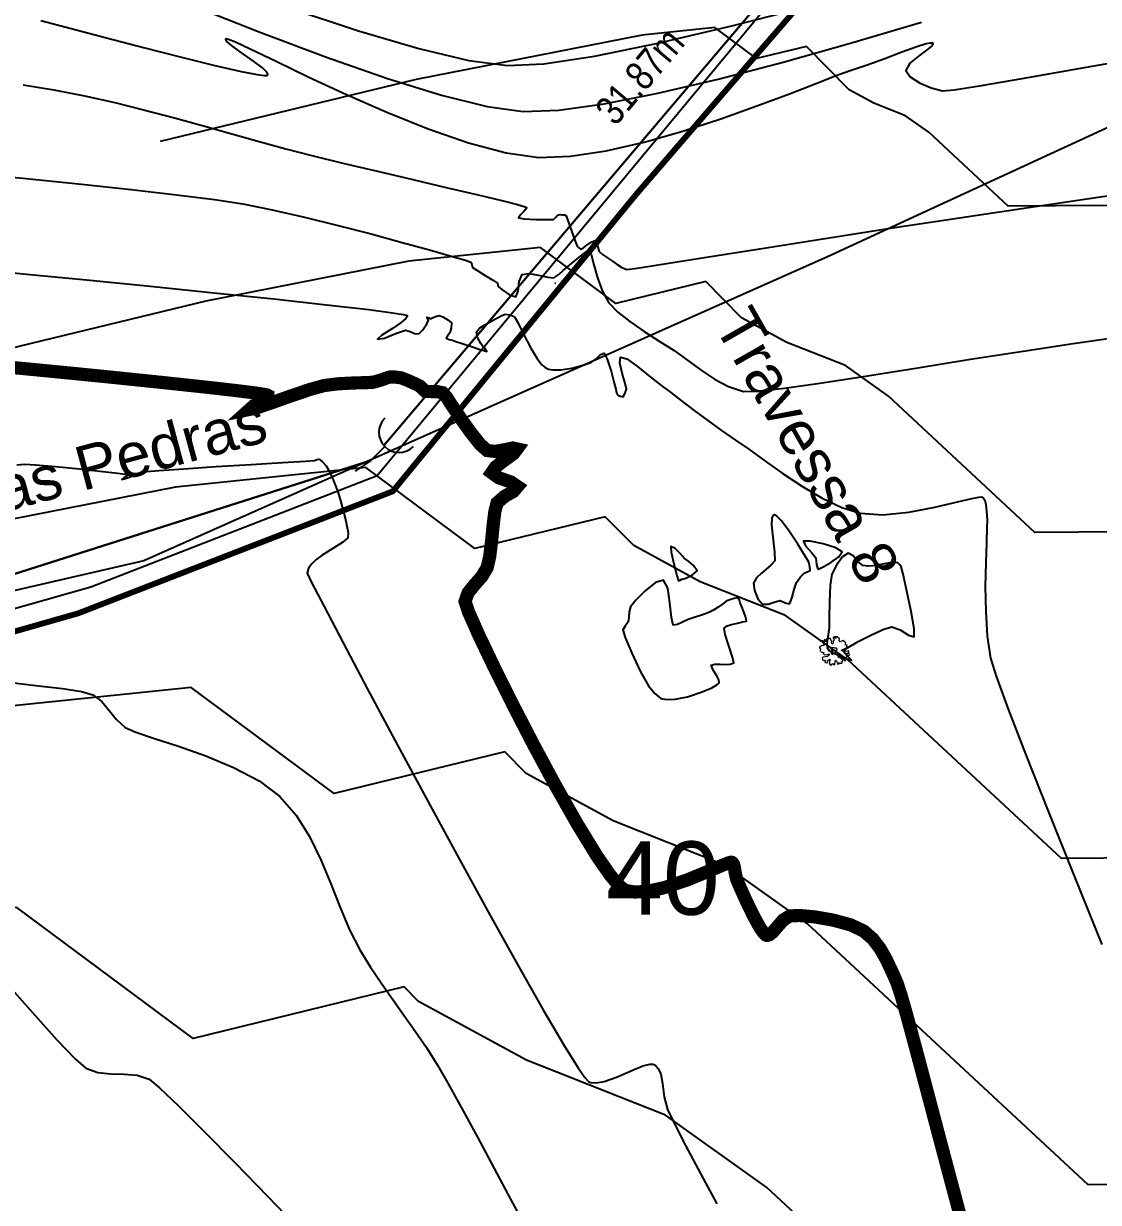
# Model space of a CAD drawing. Extents: x 360931 to 362237, y 7351473 to 7352200.
# Drawn here: x 361630.86 to 361667.53, y 7351689.86 to 7351730.06 of the extents above; entities that cross this region are included whole.
import ezdxf
from ezdxf.enums import TextEntityAlignment as Align

# ---------------------------------------------------------------- set-up
doc = ezdxf.new("R2010")
doc.units = 0
for name, color, linetype in [('A_Curvas Intermediarias', 37, 'Continuous'), ('A_Curvas Mestras', 32, 'Continuous'), ('AGUA', 3, 'Continuous'), ('C-TOPO-MAJR', 9, 'Continuous'), ('C-TOPO-MINR', 8, 'Continuous'), ('LISTAGEM_TEXTO', 7, 'Continuous'), ('PONTOS-Pontos - Água_U', 1, 'Continuous'), ('PS_IND_COMPRIMENTO', 7, 'Continuous'), ('ZZ-Carimbo Texto', 7, 'Continuous')]:
    doc.layers.add(name, color=color, linetype=linetype)
doc.layers.add('LT-ARV', color=114, linetype='Continuous', lineweight=5)
doc.layers.add('TUBO_PE_80_NTS194_PN_12_5', color=5, linetype='Continuous', lineweight=30)
doc.styles.add('CARIMBO', font='arial.ttf', dxfattribs={"height": 2})
doc.styles.add('ROMANS', font='arial.ttf', dxfattribs={"height": 2})
doc.styles.get("Standard").update_dxf_attribs({"font": 'arial.ttf'})
picture_1 = doc.add_image_def('image1.tif', size_in_pixel=(23490, 20550))

# ---------------------------------------------------------------- blocks, each defined once
blk = doc.blocks.new('ARV-100')
at = {"layer": 'LT-ARV'}
for p, q in [((-0.12, 0.417), (-0.157, 0.379)), ((-0.157, 0.379), (-0.113, 0.313)), ((-0.095, 0.411), (-0.12, 0.417)), ((-0.088, 0.374), (-0.095, 0.411)), ((-0.061, 0.391), (-0.088, 0.374)), ((-0.051, 0.425), (-0.061, 0.391)), ((-0.027, 0.438), (-0.051, 0.425)), ((0.042, 0.412), (-0.027, 0.438)), ((0.006, 0.32), (0.051, 0.391)), ((0.051, 0.391), (0.042, 0.412)), ((0.243, 0.354), (0.201, 0.341)), ((0.285, 0.316), (0.243, 0.354)), ((-0.406, 0.053), (-0.419, 0.016)), ((-0.419, 0.016), (-0.397, 0.014)), ((-0.367, 0.076), (-0.406, 0.053)), ((-0.397, 0.014), (-0.385, 0.025)), ((-0.373, 0.148), (-0.388, 0.104)), ((-0.388, 0.104), (-0.379, 0.101)), ((-0.385, 0.025), (-0.377, -0.027)), ((-0.379, 0.101), (-0.364, 0.119)), ((-0.293, 0.125), (-0.373, 0.148)), ((-0.349, 0.097), (-0.367, 0.076)), ((-0.364, 0.119), (-0.349, 0.097)), ((-0.316, 0.244), (-0.332, 0.248)), ((-0.332, 0.248), (-0.326, 0.22)), ((-0.326, 0.22), (-0.265, 0.159)), ((-0.276, 0.254), (-0.316, 0.244)), ((-0.241, 0.129), (-0.293, 0.125)), ((-0.275, 0.342), (-0.288, 0.298)), ((-0.288, 0.298), (-0.276, 0.254)), ((-0.241, 0.314), (-0.275, 0.342)), ((-0.265, 0.159), (-0.241, 0.129)), ((-0.248, -0.014), (-0.191, 0.018)), ((-0.205, 0.337), (-0.241, 0.343)), ((-0.241, 0.343), (-0.241, 0.314)), ((-0.191, 0.018), (-0.213, -0.026)), ((-0.174, 0.3), (-0.205, 0.337)), ((-0.122, 0.249), (-0.174, 0.3)), ((-0.113, 0.313), (-0.122, 0.249)), ((-0.013, 0.126), (-0.047, 0.11)), ((-0.047, 0.11), (-0.037, 0.053)), ((-0.044, 0.008), (-0.046, -0.019)), ((-0.037, 0.053), (-0.044, 0.008)), ((-0.013, 0.266), (0.006, 0.32)), ((-0.01, 0.205), (-0.013, 0.266)), ((0.02, 0.095), (-0.013, 0.126)), ((0.024, 0.185), (-0.01, 0.205)), ((0.02, 0.049), (0.02, 0.095)), ((0.045, 0.048), (0.02, 0.049)), ((0.038, 0.242), (0.024, 0.185)), ((0.076, 0.313), (0.038, 0.242)), ((0.088, 0.064), (0.045, 0.048)), ((0.126, 0.322), (0.076, 0.313)), ((0.087, -0.037), (0.124, 0.002)), ((0.093, 0.035), (0.088, 0.064)), ((0.121, 0.049), (0.093, 0.035)), ((0.124, 0.002), (0.121, 0.049)), ((0.139, 0.283), (0.126, 0.322)), ((0.172, 0.319), (0.139, 0.283)), ((0.201, 0.341), (0.172, 0.319)), ((0.34, 0.317), (0.285, 0.316)), ((0.313, 0.168), (0.332, 0.205)), ((0.321, 0.134), (0.313, 0.168)), ((0.364, 0.148), (0.321, 0.134)), ((0.332, 0.205), (0.348, 0.237)), ((0.34, 0.279), (0.34, 0.317)), ((0.348, 0.237), (0.34, 0.279)), ((0.436, 0.157), (0.364, 0.148)), ((0.375, 0.045), (0.38, 0.058)), ((0.431, 0.01), (0.375, 0.045)), ((0.38, 0.058), (0.412, 0.069)), ((0.388, 0.096), (0.41, 0.118)), ((0.417, 0.094), (0.388, 0.096)), ((0.409, -0.054), (0.431, 0.01)), ((0.41, 0.118), (0.425, 0.116)), ((0.412, 0.069), (0.44, 0.035)), ((0.44, 0.074), (0.417, 0.094)), ((0.425, 0.116), (0.44, 0.109)), ((0.459, 0.123), (0.436, 0.157)), ((0.44, 0.109), (0.459, 0.123)), ((0.44, 0.035), (0.44, 0.074)), ((-0.397, -0.075), (-0.411, -0.101)), ((-0.411, -0.101), (-0.39, -0.14)), ((-0.283, -0.075), (-0.397, -0.075)), ((-0.39, -0.14), (-0.363, -0.151)), ((-0.377, -0.027), (-0.37, -0.043)), ((-0.37, -0.043), (-0.329, -0.031)), ((-0.363, -0.151), (-0.336, -0.156)), ((-0.338, -0.191), (-0.346, -0.254)), ((-0.346, -0.254), (-0.341, -0.293)), ((-0.341, -0.293), (-0.333, -0.317)), ((-0.336, -0.156), (-0.338, -0.191)), ((-0.333, -0.317), (-0.297, -0.297)), ((-0.329, -0.031), (-0.295, -0.048)), ((-0.297, -0.297), (-0.275, -0.241)), ((-0.295, -0.048), (-0.248, -0.014)), ((-0.213, -0.026), (-0.283, -0.075)), ((-0.275, -0.241), (-0.264, -0.234)), ((-0.264, -0.234), (-0.262, -0.278)), ((-0.262, -0.278), (-0.262, -0.327)), ((-0.262, -0.327), (-0.24, -0.346)), ((-0.24, -0.346), (-0.22, -0.334)), ((-0.22, -0.334), (-0.213, -0.279)), ((-0.213, -0.279), (-0.187, -0.269)), ((-0.187, -0.269), (-0.141, -0.244)), ((-0.141, -0.244), (-0.112, -0.166)), ((-0.086, -0.196), (-0.117, -0.339)), ((-0.117, -0.339), (-0.093, -0.375)), ((-0.112, -0.166), (-0.086, -0.196)), ((-0.046, -0.019), (0.001, -0.029)), ((0.001, -0.029), (-0.012, -0.09)), ((-0.012, -0.09), (0.042, -0.096)), ((0.042, -0.096), (0.067, -0.059)), ((0.067, -0.059), (0.087, -0.037)), ((0.122, -0.356), (0.131, -0.289)), ((0.131, -0.289), (0.183, -0.283)), ((0.183, -0.283), (0.217, -0.324)), ((0.199, -0.063), (0.213, -0.052)), ((0.226, -0.096), (0.199, -0.063)), ((0.213, -0.052), (0.251, -0.059)), ((0.217, -0.324), (0.299, -0.299)), ((0.266, -0.126), (0.226, -0.096)), ((0.251, -0.059), (0.292, -0.093)), ((0.292, -0.176), (0.266, -0.126)), ((0.287, -0.249), (0.303, -0.221)), ((0.328, -0.229), (0.287, -0.249)), ((0.292, -0.093), (0.377, -0.095)), ((0.324, -0.176), (0.292, -0.176)), ((0.299, -0.299), (0.343, -0.23)), ((0.303, -0.221), (0.338, -0.22)), ((0.36, -0.182), (0.324, -0.176)), ((0.343, -0.23), (0.328, -0.229)), ((0.338, -0.22), (0.355, -0.206)), ((0.355, -0.206), (0.36, -0.182)), ((0.377, -0.095), (0.409, -0.054)), ((-0.093, -0.375), (-0.063, -0.405)), ((-0.063, -0.405), (-0.033, -0.359)), ((-0.033, -0.359), (-0.015, -0.377)), ((-0.015, -0.377), (0.016, -0.404)), ((0.016, -0.404), (0.119, -0.368)), ((0.119, -0.368), (0.122, -0.356))]:
    blk.add_line(p, q, dxfattribs=at)
blk = doc.blocks.new('*U1265')
for p, q in [((-0.135, 0), (0, 0)), ((0, 0), (0.1276, -0.0248))]:
    blk.add_line(p, q)
blk.add_arc((-0.2725, -0.0002), 0.1375, 270.09061, 90.09061)

msp = doc.modelspace()

# ---------------------------------------------------------------- linework, layer by layer
at = {"color": 0, "const_width": 0.2}
msp.add_lwpolyline([(361658.235, 7351731.746), (361651.753, 7351724.231), (361643.454, 7351714.109), (361632.734, 7351709.952), (361622.201, 7351706.943), (361612.901, 7351704.414), (361608.184, 7351702.561), (361621.542, 7351683.364), (361624.838, 7351679.033), (361626.269, 7351677.903), (361628.681, 7351677.42), (361634.088, 7351677.753), (361643.741, 7351680.966), (361652.927, 7351683.147), (361657.968, 7351683.296), (361667.904, 7351686.956)], dxfattribs=at)
at = {"layer": 'A_Curvas Intermediarias', "flags": 128}
for points, elevation in [([(361639.958, 7351730.59), (361642.289, 7351729.817), (361644.342, 7351729.212), (361646.055, 7351728.806), (361647.366, 7351728.632), (361648.607, 7351728.694), (361650.339, 7351728.955), (361652.499, 7351729.391), (361655.022, 7351729.98), (361657.846, 7351730.697)], 46), ([(361631.454, 7351730.166), (361632.488, 7351729.896), (361633.685, 7351729.581), (361634.954, 7351729.249), (361636.205, 7351728.929), (361637.345, 7351728.647), (361638.283, 7351728.43), (361638.826, 7351728.324), (361639.081, 7351728.291), (361639.168, 7351728.296), (361639.185, 7351728.306), (361639.19, 7351728.334), (361639.154, 7351728.406), (361639.009, 7351728.549), (361638.7, 7351728.782), (361638.249, 7351729.094), (361637.939, 7351729.321), (361637.793, 7351729.456), (361637.757, 7351729.521), (361637.761, 7351729.545), (361637.776, 7351729.55), (361637.854, 7351729.532), (361638.086, 7351729.437), (361638.587, 7351729.204), (361639.475, 7351728.775), (361640.592, 7351728.238), (361641.873, 7351727.643), (361643.251, 7351727.038), (361644.662, 7351726.473), (361646.04, 7351725.995), (361647.319, 7351725.655), (361648.433, 7351725.5), (361649.523, 7351725.538), (361650.739, 7351725.722), (361652.032, 7351726.018), (361653.352, 7351726.393), (361654.65, 7351726.816), (361655.877, 7351727.252), (361656.984, 7351727.668), (361657.921, 7351728.033), (361658.639, 7351728.312), (361659.089, 7351728.473), (361659.635, 7351728.656), (361660.235, 7351728.876), (361660.824, 7351729.097), (361661.336, 7351729.281), (361661.648, 7351729.377), (361661.803, 7351729.407), (361661.861, 7351729.403), (361661.874, 7351729.392), (361661.879, 7351729.369), (361661.843, 7351729.308), (361661.704, 7351729.184), (361661.43, 7351728.981), (361661.092, 7351728.706), (361660.952, 7351728.463), (361661.099, 7351728.249), (361661.418, 7351728.043), (361661.82, 7351727.872), (361662.212, 7351727.763), (361662.611, 7351727.805), (361663.543, 7351727.955), (361664.924, 7351728.194), (361666.666, 7351728.5), (361668.683, 7351728.853)], 44), ([(361630.845, 7351727.969), (361631.894, 7351727.802), (361632.942, 7351727.598), (361633.978, 7351727.366), (361635.001, 7351727.114), (361636.008, 7351726.848), (361636.995, 7351726.576), (361637.96, 7351726.304), (361638.9, 7351726.04), (361639.813, 7351725.79), (361640.695, 7351725.562), (361641.754, 7351725.305), (361642.93, 7351725.025), (361644.145, 7351724.74), (361645.318, 7351724.465), (361646.372, 7351724.217), (361647.225, 7351724.011), (361647.711, 7351723.888), (361647.934, 7351723.825), (361648.005, 7351723.799), (361648.016, 7351723.791), (361648.017, 7351723.773), (361647.996, 7351723.73), (361647.925, 7351723.652), (361647.81, 7351723.543), (361647.749, 7351723.439), (361647.943, 7351723.399), (361648.34, 7351723.379), (361648.739, 7351723.375), (361648.935, 7351723.381), (361649.014, 7351723.458), (361649.072, 7351723.527), (361649.165, 7351723.546), (361649.24, 7351723.541), (361649.31, 7351723.534), (361649.367, 7351723.501), (361649.425, 7351723.343), (361649.552, 7351722.995), (361649.68, 7351722.644), (361649.745, 7351722.475), (361649.806, 7351722.413), (361649.861, 7351722.366), (361649.948, 7351722.402), (361650.041, 7351722.477), (361650.221, 7351722.606), (361650.363, 7351722.659), (361650.432, 7351722.505), (361650.499, 7351722.292), (361650.615, 7351722.183), (361650.78, 7351722.07), (361650.954, 7351721.958), (361651.113, 7351721.844), (361651.269, 7351721.739), (361651.44, 7351721.673), (361651.795, 7351721.72), (361652.729, 7351721.864), (361654.154, 7351722.09), (361655.982, 7351722.38), (361658.128, 7351722.719), (361660.503, 7351723.09), (361663.02, 7351723.476), (361665.592, 7351723.86), (361668.132, 7351724.227)], 43), ([(361629.314, 7351724.935), (361631.062, 7351724.764), (361632.832, 7351724.584), (361634.533, 7351724.401), (361636.077, 7351724.224), (361637.374, 7351724.057), (361638.335, 7351723.909), (361639.338, 7351723.71), (361640.442, 7351723.461), (361641.59, 7351723.179), (361642.722, 7351722.886), (361643.78, 7351722.601), (361644.707, 7351722.343), (361645.443, 7351722.132), (361645.932, 7351721.988), (361646.113, 7351721.93), (361646.147, 7351721.84), (361646.178, 7351721.746), (361646.32, 7351721.652), (361646.61, 7351721.472), (361646.897, 7351721.296), (361647.029, 7351721.212), (361647.039, 7351721.154), (361647.048, 7351721.097), (361647.177, 7351720.988), (361647.437, 7351720.807), (361647.655, 7351720.744), (361647.733, 7351720.941), (361647.764, 7351721.27), (361647.867, 7351721.509), (361648.092, 7351721.536), (361648.424, 7351721.481), (361648.748, 7351721.411), (361648.948, 7351721.392), (361649.119, 7351721.502), (361649.279, 7351721.654), (361649.481, 7351721.818), (361649.747, 7351722.035), (361649.92, 7351722.171), (361650.051, 7351722.274), (361650.167, 7351722.325), (361650.22, 7351722.181), (361650.311, 7351721.837), (361650.443, 7351721.385), (361650.615, 7351720.921), (361650.828, 7351720.539), (361651.131, 7351720.222), (361651.544, 7351719.896), (361652.028, 7351719.565), (361652.543, 7351719.234), (361653.049, 7351718.909), (361653.521, 7351718.576), (361653.974, 7351718.24), (361654.428, 7351717.932), (361654.903, 7351717.681), (361655.418, 7351717.517), (361655.897, 7351717.526), (361656.822, 7351717.631), (361658.101, 7351717.813), (361659.646, 7351718.051), (361661.365, 7351718.324), (361663.168, 7351718.612), (361664.964, 7351718.895), (361666.665, 7351719.152), (361668.178, 7351719.364)], 42), ([(361629.141, 7351721.696), (361630.958, 7351721.521), (361633.011, 7351721.32), (361635.181, 7351721.104), (361637.349, 7351720.884), (361639.393, 7351720.671), (361641.195, 7351720.475), (361642.634, 7351720.308), (361643.444, 7351720.202), (361643.812, 7351720.143), (361643.929, 7351720.115), (361643.946, 7351720.104), (361643.946, 7351720.073), (361643.9, 7351719.998), (361643.743, 7351719.864), (361643.443, 7351719.666), (361643.081, 7351719.439), (361642.936, 7351719.301), (361643.168, 7351719.337), (361643.578, 7351719.503), (361643.885, 7351719.604), (361644.046, 7351719.562), (361644.201, 7351719.49), (361644.341, 7351719.477), (361644.484, 7351719.615), (361644.613, 7351719.825), (361644.67, 7351719.941), (361644.644, 7351719.999), (361644.622, 7351720.051), (361644.693, 7351720.022), (361644.763, 7351719.989), (361644.816, 7351720.029), (361644.909, 7351720.069), (361645.037, 7351720.104), (361645.158, 7351720.058), (361645.337, 7351719.96), (361645.453, 7351719.856), (361645.448, 7351719.669), (361645.398, 7351719.515), (361645.327, 7351719.415), (361645.278, 7351719.328), (361645.384, 7351719.285), (361645.494, 7351719.261), (361645.553, 7351719.243), (361645.612, 7351719.224), (361645.827, 7351719.152), (361646.214, 7351719.022), (361646.427, 7351718.951), (361646.48, 7351718.939), (361646.533, 7351718.928), (361646.6, 7351718.9), (361646.663, 7351718.88), (361646.634, 7351718.938), (361646.595, 7351718.995), (361646.522, 7351719.051), (361646.455, 7351719.15), (361646.346, 7351719.356), (361646.31, 7351719.547), (361646.42, 7351719.681), (361646.614, 7351719.797), (361646.806, 7351719.901), (361646.979, 7351720.006), (361647.15, 7351720.1), (361647.287, 7351720.146), (361647.456, 7351720.131), (361647.608, 7351720.058), (361647.716, 7351719.869), (361647.911, 7351719.47), (361648.161, 7351718.989), (361648.38, 7351718.634), (361648.544, 7351718.428), (361648.649, 7351718.336), (361648.7, 7351718.306), (361648.767, 7351718.281), (361648.919, 7351718.251), (361649.183, 7351718.252), (361649.559, 7351718.311), (361649.98, 7351718.425), (361650.233, 7351718.514), (361650.398, 7351718.631), (361650.545, 7351718.772), (361650.667, 7351718.821), (361650.773, 7351718.619), (361650.902, 7351718.206), (361651.012, 7351717.795), (361651.062, 7351717.598), (361651.079, 7351717.513), (361651.094, 7351717.443), (361651.153, 7351717.382), (361651.228, 7351717.352), (361651.312, 7351717.332), (361651.373, 7351717.435), (361651.426, 7351717.592), (361651.379, 7351717.784), (361651.276, 7351718.136), (361651.199, 7351718.49), (361651.228, 7351718.689), (361651.44, 7351718.623), (361651.803, 7351718.361), (361652.232, 7351718.014), (361652.644, 7351717.694), (361652.938, 7351717.476), (361653.309, 7351717.194), (361653.736, 7351716.869), (361654.198, 7351716.524), (361654.674, 7351716.18), (361655.144, 7351715.859), (361655.596, 7351715.545), (361656.146, 7351715.148), (361656.767, 7351714.71), (361657.43, 7351714.272), (361658.108, 7351713.873), (361658.773, 7351713.556), (361659.397, 7351713.361), (361660.176, 7351713.312), (361661.058, 7351713.404), (361661.941, 7351713.573), (361662.723, 7351713.756), (361663.206, 7351713.87), (361663.451, 7351713.914), (361663.546, 7351713.916), (361663.571, 7351713.908), (361663.601, 7351713.881), (361663.648, 7351713.809), (361663.688, 7351713.665), (361663.709, 7351713.434), (361663.726, 7351713.137), (361663.725, 7351712.874), (361663.705, 7351712.363), (361663.681, 7351711.672), (361663.668, 7351710.866), (361663.681, 7351710.011), (361663.736, 7351709.173), (361663.846, 7351708.417), (361664.036, 7351707.807), (361664.45, 7351706.68), (361665.052, 7351705.118), (361665.808, 7351703.204), (361666.682, 7351701.021), (361667.639, 7351698.652)], 41), ([(361649.005, 7351721.212), (361649.004, 7351721.212), (361648.999, 7351721.207), (361648.995, 7351721.205), (361649.005, 7351721.212)], 41), ([(361630.633, 7351715.009), (361630.909, 7351715.039), (361631.268, 7351715.018), (361631.945, 7351714.956), (361632.769, 7351714.872), (361633.569, 7351714.784), (361634.078, 7351714.723), (361634.326, 7351714.689), (361634.408, 7351714.675), (361634.419, 7351714.67), (361634.415, 7351714.658), (361634.378, 7351714.625), (361634.286, 7351714.567), (361634.218, 7351714.51), (361634.374, 7351714.556), (361634.709, 7351714.679), (361635.06, 7351714.78), (361635.473, 7351714.819), (361636.325, 7351714.88), (361637.436, 7351714.953), (361638.62, 7351715.028), (361639.696, 7351715.095), (361640.48, 7351715.143), (361640.79, 7351715.163), (361640.867, 7351715.19), (361640.941, 7351715.209), (361641.047, 7351715.128), (361641.188, 7351714.98), (361641.264, 7351714.842), (361641.374, 7351714.608), (361641.493, 7351714.327), (361641.597, 7351714.053), (361641.689, 7351713.752), (361641.779, 7351713.41), (361641.851, 7351713.104), (361641.891, 7351712.916), (361641.935, 7351712.706), (361641.923, 7351712.518), (361641.749, 7351712.374), (361641.407, 7351712.156), (361641.051, 7351711.933), (361640.832, 7351711.776), (361640.698, 7351711.635), (361640.586, 7351711.483), (361640.536, 7351711.323), (361640.687, 7351711.002), (361641.11, 7351710.178), (361641.759, 7351708.942), (361642.585, 7351707.384), (361643.54, 7351705.596), (361644.578, 7351703.67), (361645.65, 7351701.697), (361646.709, 7351699.767), (361647.707, 7351697.973), (361648.597, 7351696.406), (361649.332, 7351695.156), (361649.775, 7351694.446), (361650.007, 7351694.114), (361650.108, 7351693.999), (361650.141, 7351693.975), (361650.216, 7351693.95), (361650.384, 7351693.934), (361650.669, 7351693.978), (361651.088, 7351694.125), (361651.615, 7351694.362), (361651.991, 7351694.519), (361652.22, 7351694.576), (361652.338, 7351694.571), (361652.385, 7351694.553), (361652.434, 7351694.518), (361652.514, 7351694.424), (361652.595, 7351694.232), (361652.658, 7351693.908), (361652.717, 7351693.454), (361652.826, 7351693.024), (361653.04, 7351692.581), (361653.446, 7351691.798), (361653.964, 7351690.824), (361654.512, 7351689.806)], 39), ([(361657.951, 7351711.459), (361657.966, 7351711.458), (361658.025, 7351711.476), (361658.165, 7351711.541), (361658.402, 7351711.678), (361658.674, 7351711.877), (361658.783, 7351712.041), (361658.573, 7351712.181), (361658.135, 7351712.32), (361657.692, 7351712.413), (361657.465, 7351712.412), (361657.538, 7351712.254), (361657.743, 7351712.023), (361657.889, 7351711.839), (361657.914, 7351711.613), (361657.951, 7351711.459)], 41), ([(361660.683, 7351711.672), (361660.67, 7351711.676), (361660.626, 7351711.679), (361660.531, 7351711.676), (361660.409, 7351711.667), (361660.227, 7351711.634), (361659.994, 7351711.594), (361659.832, 7351711.571), (361659.656, 7351711.554), (361659.487, 7351711.578), (361659.324, 7351711.715), (361659.157, 7351711.908), (361658.994, 7351711.998), (361658.802, 7351711.87), (361658.589, 7351711.593), (361658.43, 7351711.282), (361658.373, 7351710.906), (361658.352, 7351710.346), (361658.347, 7351709.8), (361658.341, 7351709.469), (361658.312, 7351709.227), (361658.278, 7351708.994), (361658.262, 7351708.884), (361658.274, 7351708.787), (361658.302, 7351708.728), (361658.339, 7351708.667), (361658.412, 7351708.629), (361658.497, 7351708.592), (361658.661, 7351708.516), (361658.94, 7351708.396), (361659.102, 7351708.355), (361658.965, 7351708.487), (361658.82, 7351708.653), (361658.972, 7351708.772), (361659.331, 7351708.982), (361659.78, 7351709.217), (361660.201, 7351709.408), (361660.474, 7351709.49), (361660.766, 7351709.384), (361661.048, 7351709.198), (361661.237, 7351709.147), (361661.236, 7351709.425), (361661.137, 7351710.015), (361660.994, 7351710.703), (361660.864, 7351711.279), (361660.802, 7351711.531), (361660.748, 7351711.608), (361660.683, 7351711.672)], 41), ([(361654.371, 7351710.045), (361654.342, 7351710.03), (361654.286, 7351710.002), (361654.202, 7351709.964), (361654.09, 7351709.92), (361653.948, 7351709.869), (361653.808, 7351709.824), (361653.672, 7351709.786), (361653.532, 7351709.743), (361653.36, 7351709.657), (361653.173, 7351709.562), (361653.025, 7351709.549), (361652.961, 7351709.801), (361652.911, 7351710.304), (361652.833, 7351710.811), (361652.689, 7351711.08), (361652.418, 7351710.998), (361652.064, 7351710.718), (361651.741, 7351710.393), (361651.564, 7351710.175), (361651.514, 7351709.996), (361651.503, 7351709.801), (361651.484, 7351709.654), (361651.382, 7351709.515), (361651.307, 7351709.382), (361651.388, 7351709.125), (361651.605, 7351708.589), (361651.909, 7351707.949), (361652.184, 7351707.48), (361652.393, 7351707.213), (361652.527, 7351707.096), (361652.592, 7351707.06), (361652.66, 7351707.037), (361652.817, 7351707.012), (361653.094, 7351707.022), (361653.504, 7351707.103), (361654.008, 7351707.268), (361654.339, 7351707.412), (361654.508, 7351707.507), (361654.572, 7351707.555), (361654.586, 7351707.574), (361654.593, 7351707.604), (361654.579, 7351707.681), (361654.507, 7351707.822), (361654.383, 7351708.015), (361654.321, 7351708.176), (361654.437, 7351708.216), (361654.623, 7351708.209), (361654.779, 7351708.204), (361654.962, 7351708.214), (361655.093, 7351708.26), (361655.049, 7351708.457), (361654.92, 7351708.836), (361654.793, 7351709.224), (361654.757, 7351709.444), (361654.857, 7351709.523), (361655.015, 7351709.57), (361655.165, 7351709.605), (361655.393, 7351709.656), (361655.527, 7351709.681), (361655.508, 7351709.745), (361655.498, 7351709.792), (361655.486, 7351709.844), (361655.442, 7351709.961), (361655.36, 7351710.174), (361655.309, 7351710.307), (361655.28, 7351710.401), (361655.242, 7351710.478), (361655.096, 7351710.451), (361654.958, 7351710.41), (361654.901, 7351710.39), (361654.845, 7351710.369), (361654.748, 7351710.299), (361654.554, 7351710.161), (361654.371, 7351710.045)], 41), ([(361630.531, 7351707.583), (361631.376, 7351707.481), (361632.187, 7351707.38), (361632.842, 7351707.278), (361633.222, 7351707.174), (361633.53, 7351706.939), (361633.781, 7351706.638), (361634.029, 7351706.325), (361634.325, 7351706.052), (361634.686, 7351705.893), (361635.323, 7351705.681), (361636.149, 7351705.414), (361637.078, 7351705.086), (361638.022, 7351704.694), (361638.894, 7351704.233), (361639.608, 7351703.702), (361640.158, 7351703.07), (361640.615, 7351702.337), (361641.001, 7351701.542), (361641.342, 7351700.721), (361641.662, 7351699.911), (361641.983, 7351699.15), (361642.33, 7351698.476), (361642.701, 7351697.878), (361643.077, 7351697.315), (361643.457, 7351696.773), (361643.838, 7351696.239), (361644.22, 7351695.698), (361644.601, 7351695.138), (361644.979, 7351694.544), (361645.338, 7351693.925), (361645.804, 7351693.079), (361646.341, 7351692.084), (361646.909, 7351691.019), (361647.472, 7351689.965), (361647.992, 7351689)], 38), ([(361630.196, 7351697.425), (361631.165, 7351696.33), (361632, 7351695.407), (361632.629, 7351694.745), (361632.985, 7351694.434), (361633.396, 7351694.292), (361633.837, 7351694.248), (361634.29, 7351694.237), (361634.734, 7351694.194), (361635.149, 7351694.057), (361635.5, 7351693.771), (361636.149, 7351693.153), (361637.026, 7351692.278), (361638.063, 7351691.221), (361639.192, 7351690.057), (361640.342, 7351688.861)], 37)]:
    msp.add_lwpolyline(points, dxfattribs=dict(at, elevation=elevation))
at = {"layer": 'A_Curvas Mestras', "flags": 128}
for points, elevation in [([(361636.592, 7351730.693), (361638.949, 7351729.758), (361641.194, 7351728.912), (361643.27, 7351728.188), (361645.118, 7351727.617), (361646.68, 7351727.232), (361647.9, 7351727.066), (361649.115, 7351727.112), (361650.666, 7351727.326), (361652.496, 7351727.686), (361654.55, 7351728.169), (361656.771, 7351728.75), (361659.103, 7351729.406), (361661.49, 7351730.114)], 45), ([(361656.977, 7351710.267), (361656.992, 7351710.281), (361657.024, 7351710.345), (361657.076, 7351710.504), (361657.147, 7351710.763), (361657.226, 7351711.002), (361657.367, 7351711.196), (361657.485, 7351711.32), (361657.595, 7351711.362), (361657.69, 7351711.407), (361657.686, 7351711.533), (361657.644, 7351711.689), (361657.527, 7351711.894), (361657.268, 7351712.311), (361656.949, 7351712.789), (361656.704, 7351713.11), (361656.554, 7351713.263), (361656.479, 7351713.305), (361656.451, 7351713.305), (361656.424, 7351713.285), (361656.39, 7351713.195), (361656.38, 7351712.961), (361656.415, 7351712.545), (361656.48, 7351712.03), (361656.492, 7351711.742), (361656.357, 7351711.588), (361656.183, 7351711.448), (361656.033, 7351711.319), (361655.859, 7351711.158), (361655.759, 7351710.976), (361655.79, 7351710.725), (361655.91, 7351710.441), (361656.062, 7351710.262), (361656.261, 7351710.26), (361656.494, 7351710.338), (361656.667, 7351710.383), (361656.836, 7351710.309), (361656.977, 7351710.267)], 40), ([(361653.398, 7351711.832), (361653.387, 7351711.842), (361653.345, 7351711.888), (361653.245, 7351711.997), (361653.086, 7351712.154), (361652.943, 7351712.233), (361652.95, 7351712.032), (361653.04, 7351711.633), (361653.145, 7351711.241), (361653.2, 7351711.062), (361653.26, 7351711.082), (361653.321, 7351711.108), (361653.371, 7351711.123), (361653.42, 7351711.138), (361653.471, 7351711.158), (361653.521, 7351711.18), (361653.677, 7351711.256), (361653.834, 7351711.394), (361653.711, 7351711.577), (361653.557, 7351711.715), (361653.478, 7351711.774), (361653.398, 7351711.832)], 40)]:
    msp.add_lwpolyline(points, dxfattribs=dict(at, elevation=elevation))
at = {"layer": 'A_Curvas Mestras', "const_width": 0.45, "elevation": 40, "flags": 128}
msp.add_lwpolyline([(361629.799, 7351718.396), (361630.994, 7351718.283), (361632.427, 7351718.144), (361633.975, 7351717.989), (361635.516, 7351717.83), (361636.93, 7351717.679), (361638.093, 7351717.548), (361638.762, 7351717.464), (361639.07, 7351717.417), (361639.168, 7351717.395), (361639.183, 7351717.387), (361639.18, 7351717.362), (361639.129, 7351717.3), (361638.973, 7351717.189), (361638.724, 7351717.037), (361638.577, 7351716.905), (361638.8, 7351716.951), (361639.32, 7351717.128), (361639.981, 7351717.363), (361640.631, 7351717.583), (361641.114, 7351717.717), (361641.6, 7351717.777), (361642.116, 7351717.805), (361642.548, 7351717.816), (361642.785, 7351717.829), (361643.006, 7351717.89), (361643.161, 7351717.944), (361643.265, 7351717.981), (361643.37, 7351718.01), (361643.526, 7351718.009), (361643.739, 7351717.979), (361643.95, 7351717.899), (361644.222, 7351717.776), (361644.386, 7351717.693), (361644.475, 7351717.604), (361644.567, 7351717.522), (361644.718, 7351717.512), (361644.963, 7351717.509), (361645.156, 7351717.472), (361645.294, 7351717.32), (361645.41, 7351717.128), (361645.548, 7351716.925), (361645.81, 7351716.541), (361646.129, 7351716.096), (361646.439, 7351715.709), (361646.674, 7351715.5), (361646.948, 7351715.471), (361647.271, 7351715.529), (361647.551, 7351715.586), (361647.694, 7351715.555), (361647.58, 7351715.4), (361647.274, 7351715.176), (361646.962, 7351714.94), (361646.83, 7351714.746), (361647.067, 7351714.572), (361647.481, 7351714.429), (361647.711, 7351714.274), (361647.57, 7351714.108), (361647.264, 7351713.934), (361647.013, 7351713.713), (361646.938, 7351713.428), (361646.879, 7351712.953), (361646.825, 7351712.4), (361646.761, 7351711.88), (361646.674, 7351711.504), (361646.487, 7351711.195), (361646.24, 7351710.918), (361646.022, 7351710.646), (361645.921, 7351710.352), (361646.044, 7351709.987), (361646.388, 7351709.209), (361646.907, 7351708.123), (361647.551, 7351706.83), (361648.274, 7351705.435), (361649.025, 7351704.04), (361649.759, 7351702.748), (361650.425, 7351701.661), (361650.879, 7351701.01), (361651.155, 7351700.682), (361651.304, 7351700.553), (361651.367, 7351700.518), (361651.469, 7351700.482), (361651.702, 7351700.444), (361652.107, 7351700.462), (361652.716, 7351700.592), (361653.507, 7351700.859), (361654.228, 7351701.155), (361654.681, 7351701.349), (361654.91, 7351701.439), (361654.997, 7351701.461), (361655.018, 7351701.458), (361655.043, 7351701.44), (361655.079, 7351701.387), (361655.112, 7351701.278), (361655.136, 7351701.099), (361655.185, 7351700.879), (361655.301, 7351700.608), (361655.515, 7351700.134), (361655.774, 7351699.603), (361655.976, 7351699.238), (361656.108, 7351699.049), (361656.179, 7351698.981), (361656.208, 7351698.968), (361656.242, 7351698.967), (361656.312, 7351698.99), (361656.418, 7351699.076), (361656.568, 7351699.251), (361656.771, 7351699.485), (361656.997, 7351699.628), (361657.327, 7351699.643), (361657.859, 7351699.594), (361658.479, 7351699.486), (361659.071, 7351699.324), (361659.521, 7351699.113), (361659.828, 7351698.844), (361660.08, 7351698.515), (361660.291, 7351698.143), (361660.478, 7351697.746), (361660.658, 7351697.339), (361660.789, 7351696.944), (361661.008, 7351696.173), (361661.299, 7351695.096), (361661.648, 7351693.782), (361662.039, 7351692.301), (361662.458, 7351690.722), (361662.888, 7351689.115)], dxfattribs=at)
at = {"layer": 'AGUA', "color": 3}
msp.add_lwpolyline([(361742.024, 7351938.491), (361744.244, 7351899.501), (361745.284, 7351893.941), (361749.454, 7351879.131), (361752.754, 7351854.331), (361750.824, 7351825.891), (361744.084, 7351802.531), (361730.074, 7351774.521), (361710.114, 7351752.371), (361680.944, 7351732.571), (361658.284, 7351722.111), (361634.964, 7351711.741), (361619.024, 7351708.071), (361606.084, 7351706.721), (361601.154, 7351705.751)], dxfattribs=at)
msp.add_lwpolyline([(361742.024, 7351938.491), (361744.244, 7351899.501), (361745.284, 7351893.941), (361749.454, 7351879.131), (361752.754, 7351854.331), (361750.824, 7351825.891), (361744.084, 7351802.531), (361730.074, 7351774.521), (361710.114, 7351752.371), (361680.944, 7351732.571), (361658.284, 7351722.111), (361634.964, 7351711.741), (361619.024, 7351708.071), (361606.084, 7351706.721), (361601.154, 7351705.751)], dxfattribs=at)
at = {"layer": 'C-TOPO-MAJR', "color": 9, "linetype": 'Continuous', "lineweight": -3, "elevation": 40}
msp.add_lwpolyline([(361651.084, 7351635.676), (361654.773, 7351638.914), (361652.375, 7351639.368), (361653.193, 7351640.918), (361654.577, 7351644.793), (361664.327, 7351662.886), (361667.346, 7351669.406), (361667.497, 7351671.704), (361665.343, 7351677.892), (361665.954, 7351682.353), (361662.948, 7351682.713), (361661.501, 7351685.681), (361660.445, 7351686.436), (361656.219, 7351690.366), (361652.757, 7351692.831), (361648.012, 7351694.708), (361644.33, 7351696.714), (361643.844, 7351697.205), (361636.649, 7351695.446), (361630.627, 7351699.919), (361620.116, 7351698.839), (361615.538, 7351697.938), (361610.355, 7351696.685)], dxfattribs=at)
at = {"layer": 'C-TOPO-MINR', "color": 8, "linetype": 'Continuous', "lineweight": -3}
for points, elevation in [([(361670.724, 7351735.208), (361675.82, 7351723.775), (361667.672, 7351723.86), (361664.449, 7351723.833), (361661.74, 7351726.353), (361660.95, 7351726.916), (361659.866, 7351727.345), (361659.025, 7351727.803), (361657.563, 7351729.283), (361655.865, 7351728.868), (361654.444, 7351729.923), (361651.964, 7351729.668), (361644.253, 7351728.15), (361635.524, 7351726.04)], 48), ([(361676.934, 7351733.694), (361686.337, 7351712.6), (361671.305, 7351712.756), (361665.358, 7351712.708), (361660.36, 7351717.356), (361658.902, 7351718.395), (361656.903, 7351719.186), (361655.352, 7351720.03), (361654.133, 7351721.264), (361651.061, 7351720.512), (361648.49, 7351722.422), (361644.002, 7351721.961), (361637.074, 7351720.597), (361629.232, 7351718.701)], 46), ([(361674.937, 7351701.652), (361666.267, 7351701.582), (361658.979, 7351708.36), (361656.853, 7351709.874), (361653.939, 7351711.026), (361651.678, 7351712.258), (361650.704, 7351713.244), (361646.257, 7351712.157), (361642.535, 7351714.921), (361636.04, 7351714.254), (361629.895, 7351713.044), (361622.94, 7351711.363)], 44), ([(361657.932, 7351636.191), (361661.542, 7351639.36), (361657.436, 7351640.137), (361658.837, 7351642.793), (361661.207, 7351649.43), (361674.8, 7351674.654), (361678.469, 7351680.423), (361676.872, 7351680.832), (361678.843, 7351682.67), (361676.707, 7351691.203), (361671.573, 7351690.492), (361667.176, 7351690.456), (361657.599, 7351699.363), (361654.805, 7351701.352), (361650.976, 7351702.867), (361648.004, 7351704.486), (361647.274, 7351705.225), (361641.453, 7351703.801), (361636.581, 7351707.42), (361628.078, 7351706.546), (361622.716, 7351705.491), (361616.648, 7351704.024)], 42)]:
    msp.add_lwpolyline(points, dxfattribs=dict(at, elevation=elevation))
at = {"layer": 'LISTAGEM_TEXTO'}
msp.add_lwpolyline([(361733.755, 7351813.729), (361728.119, 7351807.44), (361704.266, 7351793.781), (361681.491, 7351779.654), (361680.173, 7351772.228), (361674.863, 7351768.88), (361667.569, 7351748.692), (361667.695, 7351743.203), (361668.42, 7351742.174), (361662.991, 7351738.818), (361642.923, 7351714.633), (361633.156, 7351710.843), (361606.883, 7351703.394), (361604.885, 7351706.485), (361597.745, 7351704.268)], dxfattribs=at)
at = {"layer": 'TUBO_PE_80_NTS194_PN_12_5', "linetype": 'Continuous'}
for points in [[(361662.894, 7351738.94), (361643.147, 7351715.676)], [(361642.707, 7351715.158), (361609.412, 7351704.562)]]:
    msp.add_lwpolyline(points, dxfattribs=at)

# ---------------------------------------------------------------- block references
at = {"layer": 'LT-ARV', "xscale": 1.159022677334659, "yscale": 1.159022677334659, "zscale": 5.795113386673303, "rotation": 124.2815682790178}
msp.add_blockref('ARV-100', (361658.529, 7351708.663, 41.095), dxfattribs=at)
at = {"layer": 'PONTOS-Pontos - Água_U', "xscale": 5, "yscale": 5, "zscale": 5, "rotation": 224.9831343639451}
msp.add_blockref('*U1265', (361642.707, 7351715.158), dxfattribs=at)

# ---------------------------------------------------------------- texts
at = {"layer": 'LISTAGEM_TEXTO', "color": 1, "insert": (361650.726, 7351702.168), "char_height": 2.5, "attachment_point": 1}
msp.add_mtext_dynamic_manual_height_columns('40', width=7.17137, gutter_width=12.5, heights=[0], dxfattribs=at)
at = {"layer": 'PS_IND_COMPRIMENTO', "style": 'ROMANS', "width": 0.8}
msp.add_text('31.87m', height=1, rotation=49.6742, dxfattribs=at).set_placement((361651.877, 7351728.279), align=Align.MIDDLE_CENTER)
at = {"layer": 'ZZ-Carimbo Texto', "style": 'CARIMBO'}
for s, rotation, p in [('Travessa 8', 299.7009, (361657.598, 7351715.671)), ('Rua das Pedras', 15.0586, (361631.829, 7351714.614))]:
    msp.add_text(s, height=1.5, rotation=rotation, dxfattribs=at).set_placement(p, align=Align.MIDDLE_CENTER)

# ---------------------------------------------------------------- pictures from other files: only their frames are drawn
at = {"lineweight": 30}
image = msp.add_image(picture_1, insert=(361177.259, 7351517.423, -3.228), size_in_units=(579.285, 506.782), dxfattribs=dict(at, fade=58))
image.dxf.flags = 15

doc.saveas('drawing.dxf')
